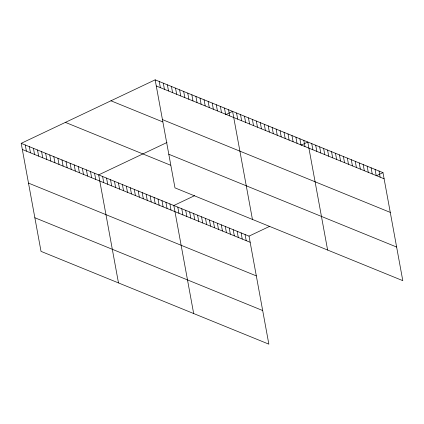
<?xml version="1.0" encoding="UTF-8"?>
<svg xmlns="http://www.w3.org/2000/svg" width="424" height="424" viewBox="0 0 424 424"><rect width="100%" height="100%" fill="white"/><g stroke="black" fill="none" stroke-linecap="round" stroke-linejoin="round"><path stroke-width="0.64" d="M21.2 143.339L249.026 236.131L268.853 344.161L41.027 251.368L21.2 143.339L155.147 79.839L382.973 172.632L402.8 280.661L174.974 187.869L155.147 79.839M167.04 142.469L98.66 174.884L118.487 282.914M225.515 114.756L232.606 111.39L252.434 219.42M194.579 195.676L173.84 205.508L193.667 313.537M301.241 145.114L307.792 142.013L327.62 250.043M249.026 236.131L269.759 226.299M376.422 175.737L382.973 172.632M156.276 85.987L384.102 178.78M162.445 119.61L390.271 212.403M110.945 100.795L162.779 121.905M168.805 154.251L396.631 247.044M65.402 122.382L170.559 165.212M22.329 149.487L250.155 242.279M28.498 183.104L256.324 275.897M34.858 217.745L262.684 310.538M379.014 171.02L380.143 177.168M375.06 169.409L376.189 175.557M371.101 167.798L372.23 173.946M367.147 166.187L368.276 172.335M363.188 164.576L364.317 170.724M359.229 162.964L360.358 169.112M355.275 161.353L356.404 167.501M351.316 159.742L352.445 165.89M347.362 158.126L348.491 164.274M343.403 156.514L344.532 162.662M339.444 154.903L340.573 161.051M335.49 153.292L336.619 159.44M331.531 151.681L332.66 157.829M327.577 150.07L328.706 156.218M323.618 148.458L324.747 154.606M319.659 146.847L320.788 152.995M315.705 145.236L316.834 151.384M311.746 143.625L312.875 149.773M303.833 140.402L304.962 146.55M299.874 138.786L301.003 144.934M295.92 137.175L297.049 143.323M291.961 135.563L293.09 141.711M288.007 133.952L289.136 140.1M284.048 132.341L285.177 138.489M280.094 130.73L281.218 136.878M276.135 129.119L277.264 135.267M272.176 127.507L273.305 133.655M268.222 125.896L269.351 132.044M264.263 124.285L265.392 130.433M260.31 122.674L261.433 128.822M256.35 121.063L257.479 127.211M252.391 119.446L253.52 125.594M248.438 117.835L249.566 123.983M244.478 116.224L245.607 122.372M240.525 114.613L241.648 120.761M236.566 113.001L237.694 119.149M228.531 109.731L229.66 115.879M224.455 108.067L225.584 114.215M245.067 234.514L246.196 240.668M220.379 106.408L221.508 112.556M241.113 232.903L242.242 239.051M216.298 104.749L217.427 110.897M237.154 231.292L238.283 237.44M212.223 103.09L213.352 109.238M233.195 229.681L234.324 235.829M208.147 101.426L209.276 107.574M229.241 228.07L230.37 234.218M204.071 99.767L205.2 105.915M225.282 226.458L226.411 232.606M199.996 98.108L201.124 104.256M221.328 224.847L222.457 230.995M195.915 96.444L197.043 102.592M217.369 223.236L218.498 229.384M191.839 94.785L192.968 100.933M213.41 221.625L214.539 227.773M187.763 93.126L188.892 99.274M209.456 220.014L210.585 226.162M183.687 91.462L184.816 97.61M205.497 218.402L206.626 224.55M179.612 89.803L180.735 95.951M201.543 216.791L202.672 222.939M175.531 88.144L176.66 94.292M197.584 215.175L198.713 221.328M171.455 86.485L172.584 92.633M193.625 213.564L194.754 219.712M167.379 84.821L168.508 90.969M189.671 211.952L190.8 218.1M163.304 83.162L164.433 89.31M185.712 210.341L186.841 216.489M159.223 81.503L160.352 87.651M181.758 208.73L182.887 214.878M177.799 207.119L178.928 213.267M169.886 203.896L171.015 210.044M165.927 202.285L167.056 208.433M161.973 200.674L163.102 206.822M158.014 199.063L159.143 205.211M154.06 197.452L155.184 203.6M150.101 195.835L151.23 201.983M146.142 194.224L147.271 200.372M142.188 192.613L143.317 198.761M138.229 191.001L139.358 197.149M134.275 189.39L135.399 195.538M130.316 187.779L131.445 193.927M126.357 186.168L127.486 192.316M122.403 184.557L123.532 190.705M118.444 182.945L119.573 189.093M114.491 181.334L115.614 187.482M110.532 179.723L111.66 185.871M106.572 178.112L107.701 184.26M102.619 176.495L103.748 182.643M94.584 173.225L95.713 179.373M90.508 171.566L91.637 177.714M86.432 169.902L87.556 176.055M82.351 168.243L83.48 174.391M78.276 166.584L79.405 172.732M74.2 164.925L75.329 171.073M70.124 163.261L71.253 169.409M66.043 161.602L67.172 167.75M61.968 159.943L63.096 166.091M57.892 158.279L59.021 164.427M53.816 156.62L54.945 162.768M49.74 154.961L50.864 161.109M45.66 153.303L46.788 159.451M41.584 151.638L42.713 157.786M37.508 149.979L38.637 156.127M33.432 148.321L34.561 154.469M29.351 146.656L30.48 152.804M25.276 144.997L26.405 151.145"/></g></svg>
